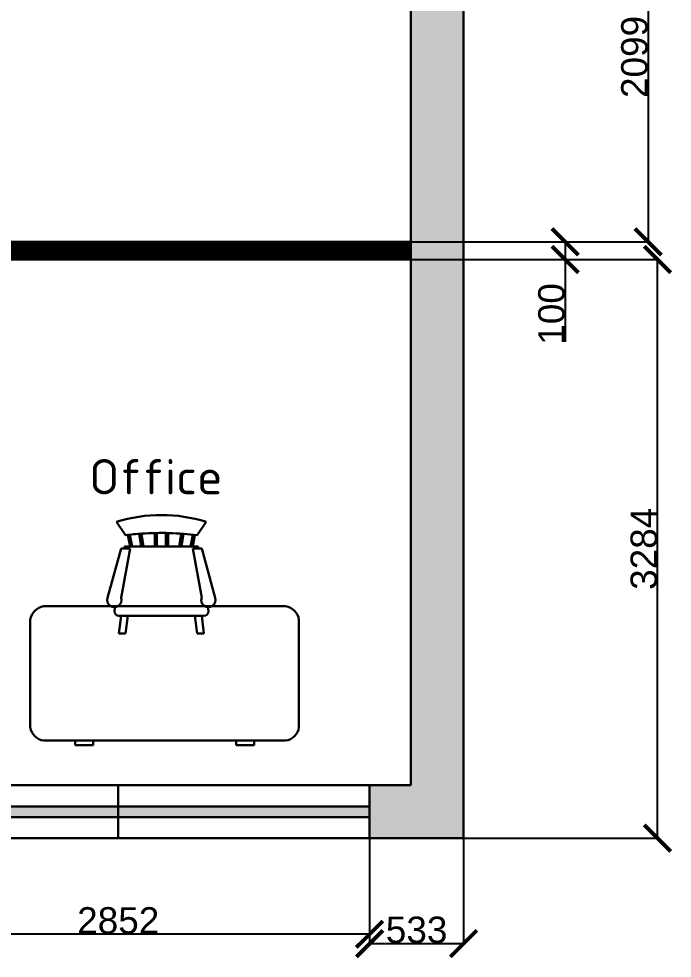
# Model space of a CAD drawing. Header units: millimetres. Extents: x 179 to 153538, y -2079432 to 11389.
# Drawn here: x 13560 to 17266, y -276 to 5056 of the extents above; entities that cross this region are included whole.
import ezdxf

# ---------------------------------------------------------------- set-up
doc = ezdxf.new("R2010")
doc.units = ezdxf.units.MM
doc.linetypes.add('ACAD_ISO03W100', pattern=[30, 12, -18])
for name, color, linetype, lineweight in [('ašys', 2, 'ACAD_ISO03W100', 20), ('baldai', 8, 'Continuous', 30), ('langas', 230, 'Continuous', 30), ('matmenys', 80, 'Continuous', 30), ('pagrindinė siena', 170, 'Continuous', 30), ('vidine', 4, 'Continuous', 30), ('Žodžaiai', 10, 'Continuous', 30)]:
    doc.layers.add(name, color=color, linetype=linetype, lineweight=lineweight)
doc.styles.add('Annotative', font='arial.ttf')
doc.styles.add('style1', font='isocpeur.ttf', dxfattribs={"height": 200})
doc.dimstyles.new('Žalias', dxfattribs={"dimscale": 0, "dimtxt": 150, "dimasz": 150, "dimexe": 1.25, "dimexo": 0.625, "dimtad": 1, "dimtxsty": 'Annotative', "dimblk": 'ARCHTICK', "dimcen": 2.5, "dimadec": 0, "dimazin": 0, "dimtfac": 1, "dimtmove": 0, "dimatfit": 3, "dimldrblk": 'ARCHTICK', "dimfxl": 1, "dimarcsym": 0})

# ---------------------------------------------------------------- blocks, each defined once
blk = doc.blocks.new('ilgiausias langas')
at = {"layer": 'langas'}
for p, q in [((21819.5, 3149.7), (18967.5, 3149.7)), ((18967.5, 3149.7), (18967.5, 2849.7)), ((20393.5, 3149.7), (20393.5, 2849.7)), ((21819.5, 2849.7), (21819.5, 3149.7)), ((21819.5, 3029.7), (18967.5, 3029.7)), ((18967.5, 2969.7), (21819.5, 2969.7)), ((18967.5, 2849.7), (21819.5, 2849.7))]:
    blk.add_line(p, q, dxfattribs=at)
blk = doc.blocks.new('_ArchTick')
at = {"color": 0, "linetype": 'ByBlock', "const_width": 0.15}
blk.add_lwpolyline([(-0.5, -0.5), (0.5, 0.5)], dxfattribs=at)
blk = doc.blocks.new('*D18')
at = {"layer": 'Defpoints', "color": 0, "transparency": 16777216}
for p in [(15549.8, 405.5), (16082.8, 405.5), (16082.8, -192.9)]:
    blk.add_point(p, dxfattribs=at)
at = {"layer": 'matmenys', "color": 0, "lineweight": -2, "transparency": 16777216}
for p, q in [((15549.8, 404.9), (15549.8, -194.1)), ((16082.8, 404.9), (16082.8, -194.1)), ((15549.8, -192.9), (16082.8, -192.9))]:
    blk.add_line(p, q, dxfattribs=at)
at = {"layer": 'matmenys', "color": 0, "lineweight": -2, "transparency": 16777216, "xscale": 150, "yscale": 150, "zscale": 150, "rotation": 180}
blk.add_blockref('_ArchTick', (15549.8, -192.9), dxfattribs=at)
at = {"layer": 'matmenys', "color": 0, "lineweight": -2, "transparency": 16777216, "xscale": 150, "yscale": 150, "zscale": 150}
blk.add_blockref('_ArchTick', (16082.8, -192.9), dxfattribs=at)
at = {"layer": 'matmenys', "color": 0, "transparency": 16777216, "insert": (15816.3, -115.6), "char_height": 150, "attachment_point": 5, "style": 'Annotative'}
blk.add_mtext('533', dxfattribs=at)
blk = doc.blocks.new('*D19')
at = {"layer": 'Defpoints', "color": 0, "transparency": 16777216}
for p in [(12697.8, 405.5), (15549.8, 405.5), (12697.8, -139.5)]:
    blk.add_point(p, dxfattribs=at)
at = {"layer": 'matmenys', "color": 0, "lineweight": -2, "transparency": 16777216}
for p, q in [((12697.8, 404.9), (12697.8, -140.7)), ((15549.8, 404.9), (15549.8, -140.7)), ((15549.8, -139.5), (12697.8, -139.5))]:
    blk.add_line(p, q, dxfattribs=at)
at = {"layer": 'matmenys', "color": 0, "lineweight": -2, "transparency": 16777216, "xscale": 150, "yscale": 150, "zscale": 150, "rotation": 180}
blk.add_blockref('_ArchTick', (12697.8, -139.5), dxfattribs=at)
at = {"layer": 'matmenys', "color": 0, "lineweight": -2, "transparency": 16777216, "xscale": 150, "yscale": 150, "zscale": 150}
blk.add_blockref('_ArchTick', (15549.8, -139.5), dxfattribs=at)
at = {"layer": 'matmenys', "color": 0, "transparency": 16777216, "insert": (14123.8, -62.3), "char_height": 150, "attachment_point": 5, "style": 'Annotative'}
blk.add_mtext('2852', dxfattribs=at)
blk = doc.blocks.new('*D21')
at = {"layer": 'Defpoints', "color": 0, "transparency": 16777216}
for p in [(15782.8, 3689.5), (17183.3, 3689.5), (16082.8, 405.5)]:
    blk.add_point(p, dxfattribs=at)
at = {"layer": 'matmenys', "color": 0, "lineweight": -2, "transparency": 16777216}
for p, q in [((15783.4, 3689.5), (17184.5, 3689.5)), ((17183.3, 405.5), (17183.3, 3689.5)), ((16083.4, 405.5), (17184.5, 405.5))]:
    blk.add_line(p, q, dxfattribs=at)
at = {"layer": 'matmenys', "color": 0, "lineweight": -2, "transparency": 16777216, "xscale": 150, "yscale": 150, "zscale": 150}
for p, rotation in [((17183.3, 3689.5), 90), ((17183.3, 405.5), 270)]:
    blk.add_blockref('_ArchTick', p, dxfattribs=dict(at, rotation=rotation))
at = {"layer": 'matmenys', "color": 0, "transparency": 16777216, "insert": (17106, 2047.5), "char_height": 150, "attachment_point": 5, "rotation": 90, "style": 'Annotative'}
blk.add_mtext('3284', dxfattribs=at)
blk = doc.blocks.new('*D22')
at = {"layer": 'Defpoints', "color": 0, "transparency": 16777216}
for p in [(15782.8, 3789.5), (15782.8, 3689.5), (16659.3, 3689.5)]:
    blk.add_point(p, dxfattribs=at)
at = {"layer": 'matmenys', "color": 0, "lineweight": -2, "transparency": 16777216}
for p, q in [((15783.4, 3789.5), (16660.5, 3789.5)), ((16659.3, 3789.5), (16659.3, 3689.5)), ((15783.4, 3689.5), (16660.5, 3689.5)), ((16659.3, 3689.5), (16659.3, 3221.5))]:
    blk.add_line(p, q, dxfattribs=at)
at = {"layer": 'matmenys', "color": 0, "lineweight": -2, "transparency": 16777216, "xscale": 150, "yscale": 150, "zscale": 150}
for p, rotation in [((16659.3, 3789.5), 90), ((16659.3, 3689.5), 270)]:
    blk.add_blockref('_ArchTick', p, dxfattribs=dict(at, rotation=rotation))
at = {"layer": 'matmenys', "color": 0, "transparency": 16777216, "insert": (16582.1, 3380.5), "char_height": 150, "attachment_point": 5, "rotation": 90, "style": 'Annotative'}
blk.add_mtext('100', dxfattribs=at)
blk = doc.blocks.new('*D23')
at = {"layer": 'Defpoints', "color": 0, "transparency": 16777216}
for p in [(16082.8, 5888.5), (16082.8, 3789.5), (17129.8, 3789.5)]:
    blk.add_point(p, dxfattribs=at)
at = {"layer": 'matmenys', "color": 0, "lineweight": -2, "transparency": 16777216}
for p, q in [((16083.4, 5888.5), (17131, 5888.5)), ((17129.8, 5888.5), (17129.8, 3789.5)), ((16083.4, 3789.5), (17131, 3789.5))]:
    blk.add_line(p, q, dxfattribs=at)
at = {"layer": 'matmenys', "color": 0, "lineweight": -2, "transparency": 16777216, "xscale": 150, "yscale": 150, "zscale": 150}
for p, rotation in [((17129.8, 5888.5), 90), ((17129.8, 3789.5), 270)]:
    blk.add_blockref('_ArchTick', p, dxfattribs=dict(at, rotation=rotation))
at = {"layer": 'matmenys', "color": 0, "transparency": 16777216, "insert": (17052.6, 4839), "char_height": 150, "attachment_point": 5, "rotation": 90, "style": 'Annotative'}
blk.add_mtext('2099', dxfattribs=at)
blk = doc.blocks.new('Chair - Rocking')
at = {"linetype": 'Continuous'}
for p, q in [((-8, -4.5), (-10, -1.5)), ((8, -4.5), (10, -1.5)), ((-4, -7), (-4.40532, -4.16272)), ((-1.5, -4.05012), (-1.5, -7)), ((-1, -7), (-1, -4.05012)), ((1, -7), (1, -4.04655)), ((1.5, -4.05012), (1.5, -7)), ((4, -7), (4.40187, -4.18694)), ((4.5, -7), (4.96761, -4.19437)), ((-7.5, -4.5), (-7, -7)), ((-6.5, -7), (-7.02225, -4.43)), ((-4.5, -7), (-4.96674, -4.19951)), ((6.5, -7), (7, -4.4057)), ((7.5, -4.5), (7, -7)), ((-9, -7.5), (-12, -18.49999)), ((-7, -7.5), (-9, -7.5)), ((-9, -18.49999), (-7, -7.5)), ((-8.23428, -6.99939), (-8.3093, -7.47958)), ((-8.23041, -7), (8.23915, -7)), ((7, -7.5), (9, -7.5)), ((9, -18.49999), (7, -7.5)), ((8.31071, -7.48854), (8.23449, -7.00073)), ((9, -7.5), (12, -18.49999)), ((-10.36644, -20.64523), (-10.5, -21.49999)), ((10.5, -21.49999), (10.3575, -20.58798)), ((-9, -22.49999), (-9.5, -26.49999)), ((0, -22.49999), (-9.5, -22.49999)), ((-8, -26.49999), (-7.5, -22.49999)), ((0, -22.49999), (9.5, -22.49999)), ((8, -26.49999), (7.5, -22.49999)), ((9, -22.49999), (9.5, -26.49999)), ((-9.5, -26.49999), (-8, -26.49999)), ((9.5, -26.49999), (8, -26.49999))]:
    blk.add_line(p, q, dxfattribs=at)
for centre, radius, start, end in [((0, -34.08333), 34.08333, 72.93847, 107.0615), ((0, -68.25004), 64.25, 93.92211, 97.15267), ((0, -68.25004), 64.25, 82.84733, 93.92211), ((-10.5, -18.99999), 1.58114, 161.5651, 18.43495), ((10.5, -18.99999), 1.58114, 161.5651, 18.43495), ((-9.5, -21.49999), 1, 180, 270), ((9.5, -21.49999), 1, 270, 0)]:
    blk.add_arc(centre, radius, start, end, dxfattribs=at)
blk = doc.blocks.new('Desk - 30 x 60 in.')
at = {"linetype": 'Continuous'}
for p, q in [((-26.999995, 0), (26.999995, 0)), ((-29.999995, -27), (-29.999995, -3)), ((29.999995, -3), (29.999995, -27)), ((26.999995, -30), (-26.999995, -30)), ((-20.000005, -30), (-20.000005, -31)), ((-20.000005, -31), (-16.000005, -31)), ((-16.000005, -31), (-16.000005, -30)), ((15.999995, -31), (15.999995, -30)), ((19.999995, -31), (15.999995, -31)), ((19.999995, -30), (19.999995, -31))]:
    blk.add_line(p, q, dxfattribs=at)
for centre, start, end in [((-26.499995, -3.5), 98.1301, 171.8699), ((26.499995, -3.5), 8.130102, 81.8699), ((-26.499995, -26.5), 188.1301, 261.8699), ((26.499995, -26.5), 278.1301, 351.8699)]:
    blk.add_arc(centre, 3.535534, start, end, dxfattribs=at)

msp = doc.modelspace()

# ---------------------------------------------------------------- hatches: boundary and pattern name
at = {"layer": 'langas'}
h = msp.add_hatch(color=256, dxfattribs=at)
h.dxf.hatch_style = 1
h.paths.add_polyline_path([(7495.781, 585.512), (6645.781, 585.512), (6645.781, 525.512), (7495.781, 525.512)])
h.paths.add_polyline_path([(6645.781, 585.512), (5795.781, 585.512), (5795.781, 525.512), (6645.781, 525.512)])
h.paths.add_polyline_path([(5482.781, 585.512), (4632.781, 585.512), (4632.781, 525.512), (5482.781, 525.512)])
h.paths.add_polyline_path([(4632.781, 585.512), (3782.781, 585.512), (3782.781, 525.512), (4632.781, 525.512)])
h.paths.add_polyline_path([(9195.781, 585.512), (8795.781, 585.512), (8795.781, 525.512), (9195.781, 525.512), (9195.781, 555.512)])
h.paths.add_polyline_path([(10495.781, 585.512), (10095.781, 585.512), (10095.781, 525.512), (10495.781, 525.512)])
h.paths.add_polyline_path([(14123.781, 585.512), (12697.781, 585.512), (12697.781, 525.512), (14123.781, 525.512)])
h.paths.add_polyline_path([(15549.781, 585.512), (14123.781, 585.512), (14123.781, 525.512), (15549.781, 525.512)])
h.paths.add_polyline_path([(15962.781, 6738.512), (15902.781, 6738.512), (15902.781, 6437.512), (15962.781, 6437.512)])
h.paths.add_polyline_path([(15962.781, 7588.512), (15902.781, 7588.512), (15902.781, 6738.512), (15962.781, 6738.512)])
h.paths.add_polyline_path([(15962.781, 6437.512), (15902.781, 6437.512), (15902.781, 5888.512), (15962.781, 5888.512)])
h.paths.add_polyline_path([(12597.781, 9701.512), (12217.781, 9701.512), (12217.781, 9641.512), (12597.781, 9641.512)])
h.paths.add_polyline_path([(12217.781, 9701.512), (11367.781, 9701.512), (11367.781, 9641.512), (12217.781, 9641.512)])
h.paths.add_polyline_path([(13067.781, 9701.512), (12597.781, 9701.512), (12597.781, 9641.512), (13067.781, 9641.512)])
h.paths.add_polyline_path([(10494.781, 9701.512), (9644.781, 9701.512), (9644.781, 9641.512), (10494.781, 9641.512)])
h.paths.add_polyline_path([(9644.781, 9701.512), (8794.781, 9701.512), (8794.781, 9641.512), (9644.781, 9641.512)])
h.paths.add_polyline_path([(7519.781, 9701.512), (6657.281, 9701.512), (6657.281, 9641.512), (7519.781, 9641.512)])
h.paths.add_polyline_path([(6657.281, 9701.512), (5794.781, 9701.512), (5794.781, 9641.512), (6657.281, 9641.512)])
h.paths.add_polyline_path([(5494.781, 9701.512), (4638.781, 9701.512), (4638.781, 9641.512), (5494.781, 9641.512)])
h.paths.add_polyline_path([(4638.781, 9701.512), (3782.781, 9701.512), (3782.781, 9641.512), (4638.781, 9641.512)])
at = {"layer": 'pagrindinė siena'}
h = msp.add_hatch(dxfattribs=at)
h.set_pattern_fill('AR-BRSTD', color=256)
h.paths.add_polyline_path([(3782.781, 9821.512), (2295.781, 9821.512), (2295.781, 6437.512), (2595.781, 6437.512), (2595.781, 9521.512), (3782.781, 9521.512)])
h.paths.add_polyline_path([(2595.781, 6437.512), (2295.781, 6437.512), (2295.781, 3789.512), (2595.781, 3789.512)])
h.paths.add_polyline_path([(2595.781, 3789.512), (2295.781, 3789.512), (2295.781, 405.512), (3782.781, 405.512), (3782.781, 705.512), (2595.781, 705.512)])
h.paths.add_polyline_path([(5795.781, 705.512), (5482.781, 705.512), (5482.781, 405.512), (5795.781, 405.512)])
h.paths.add_polyline_path([(8795.781, 705.512), (7495.781, 705.512), (7495.781, 405.512), (8795.781, 405.512)])
h.paths.add_polyline_path([(12597.781, 705.512), (10813.781, 705.512), (10813.781, 405.512), (12597.781, 405.512)])
h.paths.add_polyline_path([(10813.781, 705.512), (10495.781, 705.512), (10495.781, 405.512), (10813.781, 405.512)])
h.paths.add_polyline_path([(12697.781, 705.512), (12597.781, 705.512), (12597.781, 405.512), (12697.781, 405.512)])
h.paths.add_polyline_path([(16082.781, 3789.512), (15782.781, 3789.512), (15782.781, 705.512), (15549.781, 705.512), (15549.781, 405.512), (16082.781, 405.512)])
h.paths.add_polyline_path([(16082.781, 5888.512), (15782.781, 5888.512), (15782.781, 3789.512), (16082.781, 3789.512)])
h.paths.add_polyline_path([(16082.781, 9821.512), (14670.781, 9821.512), (14670.781, 9521.512), (15782.781, 9521.512), (15782.781, 7588.512), (16082.781, 7588.512)])
h.paths.add_polyline_path([(13770.781, 9821.512), (13067.781, 9821.512), (13067.781, 9521.512), (13770.781, 9521.512)])
h.paths.add_polyline_path([(11367.781, 9821.512), (10813.781, 9821.512), (10813.781, 9521.512), (11367.781, 9521.512)])
h.paths.add_polyline_path([(10813.781, 9821.512), (10494.781, 9821.512), (10494.781, 9521.512), (10813.781, 9521.512)])
h.paths.add_polyline_path([(8794.781, 9821.512), (7519.781, 9821.512), (7519.781, 9521.512), (8794.781, 9521.512)])
h.paths.add_polyline_path([(5794.781, 9821.512), (5494.781, 9821.512), (5494.781, 9521.512), (5794.781, 9521.512)])
at = {"layer": 'vidine'}
h = msp.add_hatch(dxfattribs=at)
h.set_pattern_fill('ANSI31', color=256)
h.paths.add_polyline_path([(8694.781, 6437.512), (8594.781, 6437.512), (8594.781, 3789.512), (8694.781, 3789.512)])
h.paths.add_polyline_path([(8694.781, 2889.512), (8594.781, 2889.512), (8594.781, 705.512), (8694.781, 705.512)])
h.paths.add_polyline_path([(12697.781, 905.512), (12597.781, 905.512), (12597.781, 705.512), (12697.781, 705.512)])
h.paths.add_polyline_path([(12697.781, 3789.512), (12597.781, 3789.512), (12597.781, 1805.512), (12697.781, 1805.512)])
h.paths.add_polyline_path([(15782.781, 3789.512), (12697.781, 3789.512), (12697.781, 3689.512), (15782.781, 3689.512)])
h.paths.add_polyline_path([(12697.781, 4905.512), (12597.781, 4905.512), (12597.781, 3789.512), (12697.781, 3789.512)])
h.paths.add_polyline_path([(10916.356, 6437.512), (10813.781, 6437.512), (10813.781, 5905.512), (10913.781, 5905.512)])
h.paths.add_polyline_path([(10916.356, 6437.512), (10813.781, 6437.512), (10813.781, 6503.512), (10916.675, 6503.512)])
h.paths.add_polyline_path([(10913.781, 6605.882), (10813.781, 6605.671), (10813.781, 6503.512), (10913.781, 6503.512)])
h.paths.add_polyline_path([(10931.281, 9521.512), (10813.781, 9521.512), (10813.781, 6605.671), (10917.171, 6605.89)])
h.paths.add_polyline_path([(10813.781, 6605.671), (9794.781, 6603.512), (9794.781, 6503.512), (10813.781, 6503.512)])
h.paths.add_polyline_path([(8694.781, 9521.512), (8594.781, 9521.512), (8594.781, 6603.512), (8694.781, 6603.512)])
h.paths.add_polyline_path([(8694.781, 6603.512), (8594.781, 6603.512), (8594.781, 6553.512), (8594.781, 6503.512), (8694.781, 6503.512)])
h.paths.add_polyline_path([(8694.781, 6503.512), (8594.781, 6503.512), (8594.781, 6437.512), (8694.781, 6437.512)])
h.paths.add_polyline_path([(8894.781, 6603.512), (8694.781, 6603.512), (8694.781, 6503.512), (8894.781, 6503.512)])

# ---------------------------------------------------------------- linework, layer by layer
at = {"layer": 'ašys'}
for p, q in [((2295.781, 3789.512), (16082.781, 3789.512)), ((2295.781, 405.512), (16082.781, 405.512))]:
    msp.add_line(p, q, dxfattribs=at)
at = {"layer": 'pagrindinė siena'}
for p, q in [((16082.781, 9821.512), (16082.781, 405.512)), ((15782.781, 9521.512), (15782.781, 705.512)), ((10495.781, 705.512), (15782.781, 705.512)), ((15782.781, 705.512), (15549.781, 705.512)), ((15549.781, 705.512), (15549.781, 405.512)), ((10495.781, 405.512), (16082.781, 405.512)), ((16082.781, 405.512), (15549.781, 405.512))]:
    msp.add_line(p, q, dxfattribs=at)
at = {"layer": 'vidine'}
for p, q in [((12697.781, 3789.512), (15782.781, 3789.512)), ((12697.781, 3689.512), (15782.781, 3689.512))]:
    msp.add_line(p, q, dxfattribs=at)

# ---------------------------------------------------------------- block references
at = {"layer": 'baldai', "xscale": 25.4, "yscale": 25.4, "zscale": 25.4}
for name, p in [('Chair - Rocking', (14368.594, 2239.189)), ('Desk - 30 x 60 in.', (14387.07, 1721.184))]:
    msp.add_blockref(name, p, dxfattribs=at)
at = {"layer": 'pagrindinė siena'}
msp.add_blockref('ilgiausias langas', (-6269.767, -2444.163), dxfattribs=at)

# ---------------------------------------------------------------- texts
at = {"layer": 'Žodžaiai', "insert": (13958.575, 2556.613), "char_height": 200, "attachment_point": 1, "style": 'style1'}
msp.add_mtext_dynamic_manual_height_columns('Office', width=1373.43788, gutter_width=1000, heights=[0], dxfattribs=at)

# ---------------------------------------------------------------- dimensions: what is measured, and where the dimension line sits
at = {"layer": 'matmenys'}
for base, p1, p2, picture, middle in [((17129.792, 3789.512), (16082.781, 5888.512), (16082.781, 3789.512), '*D23', (17052.581, 4839.012)), ((16659.273, 3689.512), (15782.781, 3789.512), (15782.781, 3689.512), '*D22', (16582.062, 3380.497)), ((17183.256, 3689.512), (16082.781, 405.512), (15782.781, 3689.512), '*D21', (17105.993, 2047.512))]:
    dim = msp.add_linear_dim(base=base, p1=p1, p2=p2, angle=90, dimstyle='Žalias', dxfattribs=at)
    dim.commit()
    dim.dimension.update_dxf_attribs({"geometry": picture, "text_midpoint": middle})
for base, p2, picture, middle in [((12697.781, -139.465), (12697.781, 405.512), '*D19', (14123.781, -62.254)), ((16082.781, -192.892), (16082.781, 405.512), '*D18', (15816.281, -115.63))]:
    dim = msp.add_linear_dim(base=base, p1=(15549.781, 405.512), p2=p2, dimstyle='Žalias', dxfattribs=at)
    dim.commit()
    dim.dimension.update_dxf_attribs({"geometry": picture, "text_midpoint": middle})

doc.saveas('drawing.dxf')
